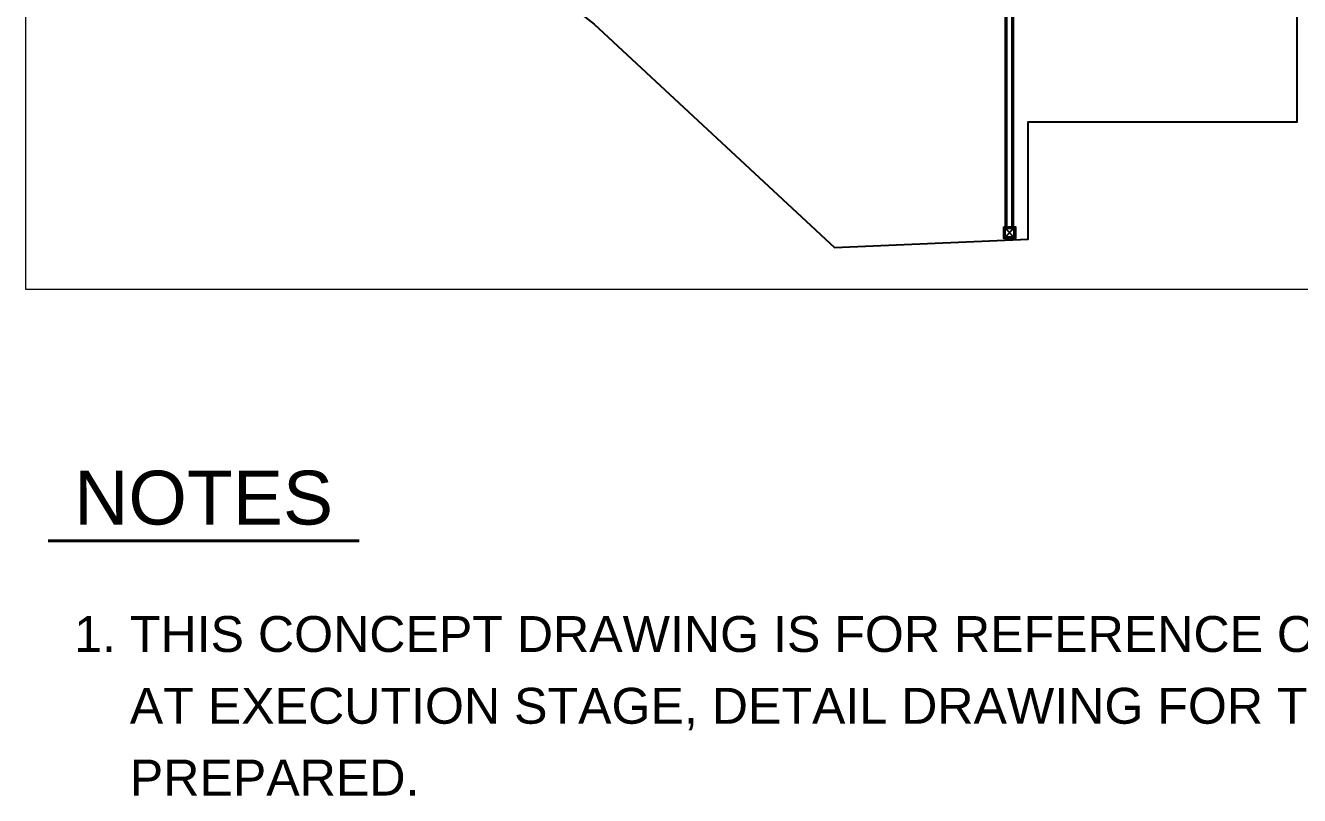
# Model space of a CAD drawing. Header units: millimetres. Extents: x 63700 to 182600, y -289551 to -205451.
# Drawn here: x 171460 to 178562, y -258912 to -254621 of the extents above; entities that cross this region are included whole.
import ezdxf
from ezdxf.enums import TextEntityAlignment as Align

# ---------------------------------------------------------------- set-up
doc = ezdxf.new("R2010")
doc.units = ezdxf.units.MM
doc.header["$LTSCALE"] = 50
for name, color, linetype in [('C_BLOCK', 7, 'Continuous'), ('C_TEXT_01', 2, 'Continuous'), ('SITE BOUNDARY-AP', 4, 'xxx')]:
    doc.layers.add(name, color=color, linetype=linetype)
doc.layers.add('DITCH', color=7, linetype='Continuous', lineweight=0)
doc.layers.add('TAN-TIT', color=30, linetype='Continuous', lineweight=0)
doc.styles.add('Arial', font='arial.ttf')
doc.styles.get("Standard").update_dxf_attribs({"font": 'romans.shx', "width": 0.75, "bigfont": 'whgtxt.shx'})
doc.linetypes.add('xxx', pattern='A,0.25,-0.022286,["xxx",Standard,S=0.1,R=0,X=0,Y=-0.035957],-0.221744', length=0.49403)

# ---------------------------------------------------------------- blocks, each defined once
blk = doc.blocks.new('KEY PLAN_NEW')
at = {"layer": 'DITCH', "color": 253, "lineweight": -3}
for p, q in [((-1773.5, -2947.9), (-1773.5, -2139.9)), ((-1770.5, -2947.9), (-1770.5, -2139.9)), ((-1758.5, -2947.9), (-1758.5, -2139.9)), ((-1755.5, -2947.9), (-1755.5, -2139.9)), ((-1774.5, -2947.9), (-1754.5, -2967.9)), ((-1754.5, -2947.9), (-1774.5, -2967.9))]:
    blk.add_line(p, q, dxfattribs=at)
for points in [[(-1777.5, -2944.9), (-1751.5, -2944.9), (-1751.5, -2970.9), (-1777.5, -2970.9)], [(-1774.5, -2947.9), (-1754.5, -2947.9), (-1754.5, -2967.9), (-1774.5, -2967.9)]]:
    blk.add_lwpolyline(points, close=True, dxfattribs=at)
at = {"layer": 'SITE BOUNDARY-AP', "color": 253, "linetype": 'Continuous', "ltscale": 10000, "flags": 128}
blk.add_lwpolyline([(-3765.8, -608.8), (-3632.6, -1235.3), (-3494, -1554.1), (-2982.6, -2265.8), (-2690.7, -2493), (-2154.6, -2991.2), (-1723, -2972.4), (-1723, -2710.4), (-1123, -2710.4), (-1123, -2344.4)], dxfattribs=at)
at = {"layer": 'TAN-TIT'}
blk.add_lwpolyline([(-3958.6, -3083.9), (0, -3083.9), (0, 0), (-3958.6, 0)], close=True, dxfattribs=at)

msp = doc.modelspace()

# ---------------------------------------------------------------- linework, layer by layer
at = {"layer": 'C_BLOCK', "color": 1, "linetype": 'Continuous', "lineweight": 40}
msp.add_line((171585.5, -257491.8), (173319.6, -257491.8), dxfattribs=at)

# ---------------------------------------------------------------- block references
at = {"xscale": 2.5, "yscale": 2.5, "zscale": 2.5}
msp.add_blockref('KEY PLAN_NEW', (181356.2, -248380.7), dxfattribs=at)

# ---------------------------------------------------------------- texts
at = {"layer": 'C_BLOCK', "color": 3, "ltscale": 10, "style": 'Arial'}
msp.add_text('NOTES', height=300, dxfattribs=at).set_placement((172452.6, -257491.8), align=Align.BOTTOM_CENTER)
at = {"layer": 'C_TEXT_01', "style": 'Arial'}
for s, p in [('1. THIS CONCEPT DRAWING IS FOR REFERENCE ONLY.', (171730.7, -258011.8)), ('    AT EXECUTION STAGE, DETAIL DRAWING FOR THIS ITEM SHALL BE', (171730.7, -258411.8)), ('    PREPARED.', (171730.7, -258811.8))]:
    msp.add_text(s, height=200, dxfattribs=at).set_placement(p, align=Align.MIDDLE_LEFT)

doc.saveas('drawing.dxf')
